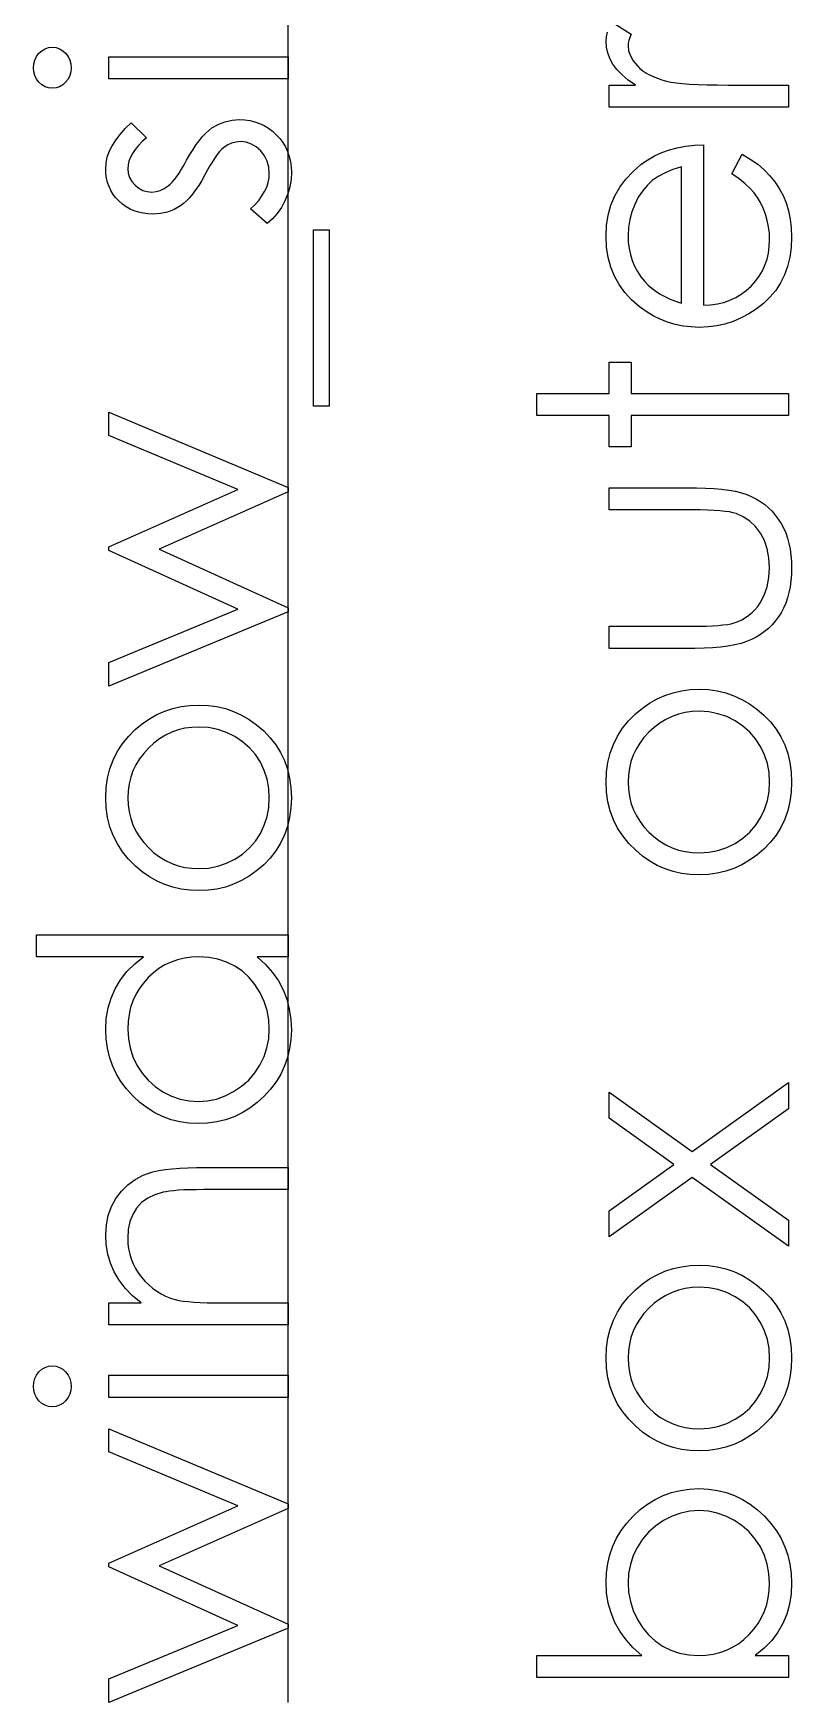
# Model space of a CAD drawing. Header units: millimetres. Extents: x -500 to 16, y 138 to 449.
# Drawn here: x -390.28 to -381.01, y 164.06 to 184.46 of the extents above; entities that cross this region are included whole.
import ezdxf

# ---------------------------------------------------------------- set-up
doc = ezdxf.new("R2010")
doc.units = ezdxf.units.MM

msp = doc.modelspace()

# ---------------------------------------------------------------- linework, layer by layer
at = {"color": 7, "linetype": 'Continuous'}
msp.add_line((-387.161, 164.056), (-387.161, 293.248), dxfattribs=at)
at = {"color": 7, "linetype": 'Continuous', "flags": 128}
for points in [[(-383.238, 183.556), (-383.238, 183.825), (-383.238, 183.825), (-382.915, 183.825), (-382.915, 183.825), (-383.004, 183.886), (-383.08, 183.949), (-383.142, 184.014), (-383.192, 184.08), (-383.229, 184.148), (-383.255, 184.217), (-383.271, 184.288), (-383.276, 184.36), (-383.276, 184.36), (-383.272, 184.416), (-383.258, 184.473)], [(-383.201, 184.594), (-382.968, 184.446), (-382.968, 184.446), (-382.985, 184.407), (-382.998, 184.371), (-383.005, 184.338), (-383.007, 184.309), (-383.007, 184.309), (-383, 184.244), (-382.978, 184.181), (-382.943, 184.119), (-382.892, 184.058), (-382.862, 184.028), (-382.827, 184), (-382.788, 183.975), (-382.745, 183.951), (-382.699, 183.929), (-382.648, 183.908), (-382.593, 183.89), (-382.535, 183.873), (-382.535, 183.873), (-382.483, 183.862), (-382.418, 183.852), (-382.342, 183.844), (-382.254, 183.837), (-382.154, 183.832), (-382.041, 183.828), (-381.918, 183.826), (-381.782, 183.825), (-381.782, 183.825), (-381.046, 183.825), (-381.046, 183.825), (-381.046, 183.556), (-381.046, 183.556), (-383.238, 183.556)], [(-390.276, 184.035), (-390.272, 184.085), (-390.26, 184.131), (-390.238, 184.174), (-390.209, 184.213), (-390.173, 184.245), (-390.133, 184.268), (-390.091, 184.282), (-390.044, 184.286), (-390.044, 184.286), (-389.999, 184.282), (-389.957, 184.268), (-389.918, 184.245), (-389.883, 184.213), (-389.853, 184.174), (-389.832, 184.131), (-389.819, 184.085), (-389.815, 184.035), (-389.815, 184.035), (-389.819, 183.986), (-389.832, 183.941), (-389.853, 183.898), (-389.883, 183.86), (-389.918, 183.828), (-389.957, 183.805), (-389.999, 183.791), (-390.044, 183.786), (-390.044, 183.786), (-390.091, 183.791), (-390.133, 183.805), (-390.173, 183.828), (-390.209, 183.86), (-390.238, 183.898), (-390.26, 183.941), (-390.272, 183.986), (-390.276, 184.035)], [(-389.353, 183.902), (-389.353, 184.171), (-389.353, 184.171), (-387.161, 184.171), (-387.161, 184.171), (-387.161, 183.902), (-387.161, 183.902), (-389.353, 183.902)], [(-389.08, 183.363), (-388.892, 183.181), (-388.892, 183.181), (-388.946, 183.133), (-388.993, 183.085), (-389.032, 183.036), (-389.065, 182.99), (-389.09, 182.942), (-389.108, 182.895), (-389.119, 182.848), (-389.123, 182.802), (-389.123, 182.802), (-389.117, 182.746), (-389.1, 182.693), (-389.073, 182.645), (-389.034, 182.601), (-388.988, 182.564), (-388.938, 182.538), (-388.885, 182.523), (-388.828, 182.517), (-388.828, 182.517), (-388.776, 182.522), (-388.726, 182.536), (-388.677, 182.559), (-388.629, 182.592), (-388.629, 182.592), (-388.604, 182.613), (-388.578, 182.639), (-388.552, 182.67), (-388.524, 182.707), (-388.495, 182.749), (-388.465, 182.796), (-388.435, 182.848), (-388.403, 182.905), (-388.403, 182.905), (-388.363, 182.975), (-388.324, 183.038), (-388.285, 183.097), (-388.246, 183.149), (-388.208, 183.195), (-388.17, 183.236), (-388.132, 183.271), (-388.095, 183.3), (-388.095, 183.3), (-388.017, 183.344), (-387.935, 183.377), (-387.848, 183.395), (-387.756, 183.402), (-387.756, 183.402), (-387.691, 183.399), (-387.629, 183.39), (-387.569, 183.376), (-387.511, 183.356), (-387.456, 183.33), (-387.404, 183.298), (-387.355, 183.261), (-387.307, 183.218), (-387.264, 183.17), (-387.227, 183.121), (-387.195, 183.068), (-387.169, 183.012), (-387.148, 182.953), (-387.134, 182.891), (-387.126, 182.827), (-387.123, 182.759), (-387.123, 182.759), (-387.127, 182.669), (-387.142, 182.58), (-387.167, 182.494), (-387.202, 182.409), (-387.245, 182.329), (-387.296, 182.256), (-387.354, 182.191), (-387.419, 182.133), (-387.419, 182.133), (-387.623, 182.311), (-387.623, 182.311), (-387.569, 182.363), (-387.522, 182.415), (-387.482, 182.469), (-387.45, 182.522), (-387.424, 182.577), (-387.406, 182.633), (-387.395, 182.689), (-387.392, 182.746), (-387.392, 182.746), (-387.398, 182.823), (-387.418, 182.895), (-387.451, 182.96), (-387.497, 183.02), (-387.552, 183.069), (-387.611, 183.104), (-387.675, 183.125), (-387.745, 183.133), (-387.745, 183.133), (-387.802, 183.128), (-387.855, 183.114), (-387.906, 183.091), (-387.954, 183.059), (-387.954, 183.059), (-387.977, 183.038), (-388.001, 183.011), (-388.028, 182.978), (-388.055, 182.939), (-388.084, 182.895), (-388.114, 182.844), (-388.146, 182.788), (-388.18, 182.726), (-388.18, 182.726), (-388.218, 182.66), (-388.255, 182.598), (-388.293, 182.543), (-388.331, 182.493), (-388.368, 182.448), (-388.405, 182.41), (-388.442, 182.376), (-388.479, 182.348), (-388.479, 182.348), (-388.555, 182.304), (-388.637, 182.273), (-388.724, 182.254), (-388.817, 182.248), (-388.817, 182.248), (-388.877, 182.25), (-388.935, 182.258), (-388.99, 182.27), (-389.043, 182.287), (-389.094, 182.309), (-389.141, 182.336), (-389.186, 182.368), (-389.228, 182.405), (-389.267, 182.446), (-389.3, 182.489), (-389.328, 182.535), (-389.351, 182.583), (-389.369, 182.634), (-389.382, 182.687), (-389.389, 182.743), (-389.392, 182.802), (-389.392, 182.802), (-389.387, 182.872), (-389.373, 182.942), (-389.348, 183.012), (-389.314, 183.082), (-389.27, 183.152), (-389.216, 183.222), (-389.153, 183.293), (-389.08, 183.363)], [(-381.738, 182.74), (-381.612, 182.979), (-381.612, 182.979), (-381.512, 182.92), (-381.422, 182.857), (-381.342, 182.789), (-381.272, 182.717), (-381.211, 182.641), (-381.158, 182.561), (-381.112, 182.475), (-381.075, 182.384), (-381.046, 182.289), (-381.024, 182.187), (-381.011, 182.08), (-381.007, 181.966), (-381.007, 181.966), (-381.013, 181.84), (-381.029, 181.721), (-381.056, 181.609), (-381.094, 181.504), (-381.142, 181.407), (-381.202, 181.316), (-381.272, 181.232), (-381.353, 181.155), (-381.441, 181.087), (-381.532, 181.027), (-381.626, 180.978), (-381.722, 180.937), (-381.822, 180.904), (-381.923, 180.881), (-382.028, 180.868), (-382.136, 180.863), (-382.136, 180.863), (-382.237, 180.868), (-382.335, 180.879), (-382.431, 180.899), (-382.524, 180.926), (-382.614, 180.962), (-382.701, 181.005), (-382.786, 181.057), (-382.868, 181.116), (-382.868, 181.116), (-382.963, 181.199), (-383.046, 181.289), (-383.117, 181.386), (-383.174, 181.49), (-383.219, 181.601), (-383.251, 181.718), (-383.27, 181.842), (-383.276, 181.973), (-383.276, 181.973), (-383.27, 182.107), (-383.249, 182.235), (-383.216, 182.356), (-383.168, 182.47), (-383.108, 182.577), (-383.034, 182.676), (-382.946, 182.77), (-382.845, 182.856), (-382.845, 182.856), (-382.766, 182.911), (-382.683, 182.958), (-382.595, 182.999), (-382.502, 183.032), (-382.405, 183.059), (-382.303, 183.078), (-382.196, 183.089), (-382.084, 183.094), (-382.084, 183.094), (-382.084, 181.133), (-382.084, 181.133), (-381.998, 181.138), (-381.915, 181.15), (-381.836, 181.169), (-381.761, 181.196), (-381.691, 181.228), (-381.624, 181.268), (-381.562, 181.315), (-381.503, 181.368), (-381.45, 181.427), (-381.404, 181.489), (-381.365, 181.554), (-381.333, 181.624), (-381.308, 181.696), (-381.291, 181.771), (-381.28, 181.85), (-381.276, 181.933), (-381.276, 181.933), (-381.279, 182.013), (-381.289, 182.092), (-381.305, 182.17), (-381.328, 182.247), (-381.356, 182.321), (-381.388, 182.389), (-381.424, 182.451), (-381.464, 182.507), (-381.513, 182.562), (-381.575, 182.619), (-381.65, 182.678), (-381.738, 182.74)], [(-382.353, 182.825), (-382.46, 182.793), (-382.554, 182.754), (-382.638, 182.709), (-382.71, 182.657), (-382.774, 182.598), (-382.831, 182.53), (-382.882, 182.453), (-382.925, 182.367), (-382.961, 182.276), (-382.987, 182.181), (-383.002, 182.085), (-383.007, 181.987), (-383.007, 181.987), (-383.004, 181.906), (-382.995, 181.828), (-382.978, 181.753), (-382.956, 181.681), (-382.927, 181.612), (-382.892, 181.545), (-382.85, 181.482), (-382.802, 181.422), (-382.802, 181.422), (-382.762, 181.38), (-382.718, 181.341), (-382.669, 181.304), (-382.615, 181.27), (-382.556, 181.239), (-382.493, 181.21), (-382.426, 181.184), (-382.353, 181.161), (-382.353, 181.161), (-382.353, 182.825)], [(-386.853, 179.902), (-386.853, 182.056), (-386.853, 182.056), (-386.661, 182.056), (-386.661, 182.056), (-386.661, 179.902), (-386.661, 179.902), (-386.853, 179.902)], [(-384.122, 179.786), (-384.123, 180.056), (-384.123, 180.056), (-383.238, 180.056), (-383.238, 180.056), (-383.238, 180.44), (-383.238, 180.44), (-382.969, 180.44), (-382.969, 180.44), (-382.969, 180.056), (-382.969, 180.056), (-381.046, 180.056), (-381.046, 180.056), (-381.046, 179.786), (-381.046, 179.786), (-382.969, 179.786), (-382.969, 179.786), (-382.969, 179.402), (-382.969, 179.402), (-383.238, 179.402), (-383.238, 179.402), (-383.238, 179.786), (-383.238, 179.786), (-384.123, 179.786)], [(-389.353, 176.479), (-389.353, 176.768), (-389.353, 176.768), (-387.776, 177.421), (-387.776, 177.421), (-389.353, 178.137), (-389.353, 178.137), (-389.353, 178.183), (-389.353, 178.183), (-387.776, 178.883), (-387.776, 178.883), (-389.353, 179.542), (-389.353, 179.542), (-389.353, 179.825), (-389.353, 179.825), (-387.161, 178.908), (-387.161, 178.908), (-387.161, 178.853), (-387.161, 178.853), (-388.738, 178.152), (-388.738, 178.152), (-387.161, 177.437), (-387.161, 177.437), (-387.161, 177.387), (-387.161, 177.387), (-389.353, 176.479)], [(-383.238, 176.94), (-383.238, 177.21), (-383.238, 177.21), (-382.221, 177.21), (-382.221, 177.21), (-382.132, 177.21), (-382.05, 177.212), (-381.975, 177.216), (-381.907, 177.22), (-381.847, 177.226), (-381.793, 177.234), (-381.748, 177.242), (-381.709, 177.252), (-381.709, 177.252), (-381.66, 177.27), (-381.614, 177.291), (-381.57, 177.317), (-381.529, 177.345), (-381.491, 177.377), (-381.456, 177.413), (-381.422, 177.452), (-381.392, 177.496), (-381.342, 177.59), (-381.305, 177.693), (-381.284, 177.805), (-381.276, 177.925), (-381.276, 177.925), (-381.284, 178.045), (-381.305, 178.156), (-381.34, 178.257), (-381.389, 178.348), (-381.45, 178.428), (-381.52, 178.495), (-381.599, 178.548), (-381.687, 178.588), (-381.687, 178.588), (-381.723, 178.598), (-381.767, 178.607), (-381.821, 178.615), (-381.883, 178.622), (-381.955, 178.627), (-382.035, 178.63), (-382.124, 178.632), (-382.221, 178.633), (-382.221, 178.633), (-383.238, 178.633), (-383.238, 178.633), (-383.238, 178.902), (-383.238, 178.902), (-382.171, 178.902), (-382.171, 178.902), (-382.062, 178.9), (-381.96, 178.895), (-381.864, 178.887), (-381.776, 178.875), (-381.695, 178.86), (-381.621, 178.841), (-381.553, 178.819), (-381.493, 178.794), (-381.438, 178.765), (-381.385, 178.733), (-381.336, 178.697), (-381.29, 178.658), (-381.247, 178.616), (-381.207, 178.57), (-381.17, 178.521), (-381.136, 178.468), (-381.106, 178.412), (-381.08, 178.353), (-381.058, 178.289), (-381.04, 178.223), (-381.025, 178.153), (-381.015, 178.08), (-381.009, 178.003), (-381.007, 177.923), (-381.007, 177.923), (-381.009, 177.843), (-381.015, 177.766), (-381.025, 177.693), (-381.04, 177.622), (-381.058, 177.556), (-381.08, 177.493), (-381.106, 177.433), (-381.136, 177.376), (-381.17, 177.323), (-381.207, 177.273), (-381.247, 177.227), (-381.29, 177.184), (-381.337, 177.145), (-381.387, 177.11), (-381.44, 177.077), (-381.496, 177.048), (-381.557, 177.023), (-381.626, 177.001), (-381.702, 176.982), (-381.785, 176.967), (-381.876, 176.955), (-381.973, 176.947), (-382.078, 176.942), (-382.191, 176.94), (-382.191, 176.94), (-383.238, 176.94)], [(-383.276, 175.307), (-383.271, 175.43), (-383.254, 175.547), (-383.225, 175.66), (-383.186, 175.767), (-383.135, 175.868), (-383.073, 175.964), (-383, 176.054), (-382.915, 176.14), (-382.915, 176.14), (-382.831, 176.21), (-382.743, 176.271), (-382.651, 176.323), (-382.556, 176.365), (-382.456, 176.398), (-382.353, 176.422), (-382.246, 176.436), (-382.136, 176.44), (-382.136, 176.44), (-382.025, 176.436), (-381.917, 176.42), (-381.813, 176.396), (-381.712, 176.361), (-381.615, 176.317), (-381.522, 176.262), (-381.432, 176.198), (-381.346, 176.123), (-381.266, 176.041), (-381.198, 175.953), (-381.139, 175.86), (-381.092, 175.761), (-381.055, 175.655), (-381.028, 175.545), (-381.013, 175.429), (-381.007, 175.307), (-381.007, 175.307), (-381.013, 175.184), (-381.028, 175.068), (-381.055, 174.957), (-381.092, 174.852), (-381.139, 174.752), (-381.198, 174.658), (-381.266, 174.571), (-381.346, 174.488), (-381.432, 174.414), (-381.522, 174.35), (-381.615, 174.295), (-381.712, 174.25), (-381.813, 174.216), (-381.917, 174.191), (-382.025, 174.176), (-382.136, 174.171), (-382.136, 174.171), (-382.246, 174.176), (-382.353, 174.19), (-382.456, 174.213), (-382.554, 174.246), (-382.65, 174.288), (-382.742, 174.34), (-382.829, 174.401), (-382.913, 174.472), (-382.913, 174.472), (-382.999, 174.557), (-383.072, 174.648), (-383.135, 174.744), (-383.186, 174.846), (-383.225, 174.953), (-383.254, 175.065), (-383.271, 175.184), (-383.276, 175.307)], [(-389.392, 175.115), (-389.386, 175.238), (-389.369, 175.355), (-389.341, 175.467), (-389.302, 175.574), (-389.251, 175.675), (-389.189, 175.771), (-389.115, 175.862), (-389.031, 175.948), (-389.031, 175.948), (-388.947, 176.018), (-388.858, 176.079), (-388.767, 176.131), (-388.671, 176.173), (-388.572, 176.206), (-388.469, 176.229), (-388.362, 176.243), (-388.251, 176.248), (-388.251, 176.248), (-388.14, 176.243), (-388.032, 176.228), (-387.928, 176.204), (-387.828, 176.169), (-387.731, 176.124), (-387.637, 176.07), (-387.547, 176.005), (-387.461, 175.931), (-387.382, 175.848), (-387.313, 175.761), (-387.255, 175.667), (-387.207, 175.568), (-387.17, 175.463), (-387.144, 175.353), (-387.128, 175.237), (-387.123, 175.115), (-387.123, 175.115), (-387.128, 174.992), (-387.144, 174.875), (-387.17, 174.765), (-387.207, 174.66), (-387.255, 174.56), (-387.313, 174.466), (-387.382, 174.378), (-387.461, 174.296), (-387.547, 174.222), (-387.637, 174.157), (-387.731, 174.103), (-387.828, 174.058), (-387.928, 174.023), (-388.032, 173.999), (-388.14, 173.984), (-388.251, 173.979), (-388.251, 173.979), (-388.361, 173.984), (-388.468, 173.997), (-388.571, 174.021), (-388.669, 174.054), (-388.765, 174.096), (-388.857, 174.148), (-388.945, 174.209), (-389.029, 174.279), (-389.029, 174.279), (-389.114, 174.365), (-389.188, 174.455), (-389.25, 174.551), (-389.301, 174.654), (-389.341, 174.761), (-389.369, 174.873), (-389.386, 174.991), (-389.392, 175.115)], [(-383.007, 175.306), (-383.003, 175.219), (-382.991, 175.134), (-382.971, 175.053), (-382.944, 174.976), (-382.907, 174.901), (-382.864, 174.829), (-382.812, 174.761), (-382.752, 174.695), (-382.686, 174.636), (-382.617, 174.584), (-382.545, 174.54), (-382.469, 174.504), (-382.391, 174.476), (-382.308, 174.457), (-382.223, 174.445), (-382.134, 174.44), (-382.134, 174.44), (-382.019, 174.448), (-381.908, 174.469), (-381.801, 174.506), (-381.698, 174.556), (-381.603, 174.619), (-381.519, 174.693), (-381.447, 174.777), (-381.386, 174.871), (-381.338, 174.972), (-381.304, 175.079), (-381.283, 175.19), (-381.276, 175.306), (-381.276, 175.306), (-381.283, 175.422), (-381.304, 175.533), (-381.338, 175.639), (-381.386, 175.74), (-381.447, 175.834), (-381.519, 175.918), (-381.603, 175.991), (-381.698, 176.054), (-381.801, 176.106), (-381.908, 176.142), (-382.019, 176.164), (-382.134, 176.171), (-382.134, 176.171), (-382.223, 176.167), (-382.308, 176.155), (-382.391, 176.135), (-382.469, 176.107), (-382.545, 176.071), (-382.617, 176.027), (-382.686, 175.975), (-382.752, 175.915), (-382.812, 175.85), (-382.864, 175.781), (-382.907, 175.71), (-382.944, 175.635), (-382.971, 175.557), (-382.991, 175.476), (-383.003, 175.392), (-383.007, 175.306)], [(-389.122, 175.113), (-389.118, 175.026), (-389.106, 174.942), (-389.087, 174.861), (-389.059, 174.783), (-389.023, 174.708), (-388.979, 174.637), (-388.927, 174.568), (-388.867, 174.503), (-388.802, 174.443), (-388.733, 174.392), (-388.66, 174.348), (-388.585, 174.312), (-388.506, 174.284), (-388.424, 174.264), (-388.338, 174.252), (-388.249, 174.248), (-388.249, 174.248), (-388.135, 174.255), (-388.023, 174.277), (-387.916, 174.314), (-387.814, 174.364), (-387.719, 174.427), (-387.635, 174.501), (-387.563, 174.585), (-387.502, 174.678), (-387.454, 174.78), (-387.419, 174.886), (-387.398, 174.997), (-387.392, 175.113), (-387.392, 175.113), (-387.398, 175.229), (-387.419, 175.341), (-387.454, 175.446), (-387.502, 175.548), (-387.563, 175.642), (-387.635, 175.726), (-387.719, 175.799), (-387.814, 175.862), (-387.916, 175.913), (-388.023, 175.95), (-388.135, 175.972), (-388.249, 175.979), (-388.249, 175.979), (-388.338, 175.975), (-388.424, 175.963), (-388.506, 175.943), (-388.585, 175.915), (-388.66, 175.879), (-388.733, 175.835), (-388.802, 175.783), (-388.867, 175.723), (-388.927, 175.657), (-388.979, 175.589), (-389.023, 175.517), (-389.059, 175.443), (-389.087, 175.365), (-389.106, 175.284), (-389.118, 175.2), (-389.123, 175.113)], [(-390.238, 173.44), (-387.161, 173.44), (-387.161, 173.44), (-387.161, 173.171), (-387.161, 173.171), (-387.54, 173.171), (-387.54, 173.171), (-387.439, 173.078), (-387.352, 172.98), (-387.281, 172.875), (-387.223, 172.766), (-387.179, 172.651), (-387.148, 172.532), (-387.129, 172.406), (-387.123, 172.276), (-387.123, 172.276), (-387.128, 172.16), (-387.144, 172.048), (-387.169, 171.94), (-387.206, 171.837), (-387.252, 171.738), (-387.31, 171.643), (-387.377, 171.553), (-387.455, 171.467), (-387.54, 171.389), (-387.63, 171.321), (-387.724, 171.264), (-387.823, 171.216), (-387.927, 171.179), (-388.034, 171.154), (-388.147, 171.138), (-388.263, 171.133), (-388.263, 171.133), (-388.377, 171.138), (-388.488, 171.154), (-388.594, 171.18), (-388.696, 171.217), (-388.793, 171.265), (-388.886, 171.323), (-388.976, 171.391), (-389.061, 171.47), (-389.138, 171.557), (-389.206, 171.648), (-389.263, 171.743), (-389.309, 171.843), (-389.346, 171.947), (-389.371, 172.055), (-389.386, 172.167), (-389.392, 172.284), (-389.392, 172.284), (-389.385, 172.418), (-389.363, 172.545), (-389.327, 172.666), (-389.276, 172.78), (-389.211, 172.888), (-389.132, 172.99), (-389.037, 173.083), (-388.929, 173.171), (-388.929, 173.171), (-390.238, 173.171), (-390.238, 173.171), (-390.238, 173.44)], [(-389.122, 172.288), (-389.115, 172.17), (-389.094, 172.057), (-389.059, 171.949), (-389.01, 171.845), (-388.947, 171.749), (-388.874, 171.663), (-388.788, 171.587), (-388.692, 171.521), (-388.589, 171.469), (-388.482, 171.432), (-388.373, 171.409), (-388.26, 171.402), (-388.26, 171.402), (-388.148, 171.41), (-388.039, 171.432), (-387.933, 171.47), (-387.828, 171.523), (-387.731, 171.589), (-387.644, 171.664), (-387.57, 171.751), (-387.507, 171.848), (-387.456, 171.952), (-387.421, 172.059), (-387.399, 172.17), (-387.392, 172.285), (-387.392, 172.285), (-387.399, 172.402), (-387.42, 172.515), (-387.456, 172.625), (-387.506, 172.732), (-387.568, 172.832), (-387.64, 172.919), (-387.722, 172.994), (-387.814, 173.057), (-387.915, 173.107), (-388.021, 173.143), (-388.133, 173.164), (-388.252, 173.171), (-388.252, 173.171), (-388.343, 173.167), (-388.43, 173.155), (-388.514, 173.135), (-388.593, 173.107), (-388.669, 173.071), (-388.741, 173.027), (-388.809, 172.976), (-388.873, 172.916), (-388.931, 172.85), (-388.983, 172.781), (-389.025, 172.708), (-389.06, 172.631), (-389.088, 172.551), (-389.107, 172.467), (-389.119, 172.379), (-389.123, 172.288)], [(-383.238, 169.748), (-383.238, 170.068), (-383.238, 170.068), (-382.447, 170.633), (-382.447, 170.633), (-383.238, 171.197), (-383.238, 171.197), (-383.238, 171.517), (-383.238, 171.517), (-382.223, 170.793), (-382.223, 170.793), (-381.046, 171.633), (-381.046, 171.633), (-381.046, 171.312), (-381.046, 171.312), (-381.998, 170.633), (-381.998, 170.633), (-381.046, 169.953), (-381.046, 169.953), (-381.046, 169.633), (-381.046, 169.633), (-382.223, 170.473), (-382.223, 170.473), (-383.238, 169.748)], [(-389.353, 168.671), (-389.353, 168.94), (-389.353, 168.94), (-388.958, 168.94), (-388.958, 168.94), (-389.064, 169.029), (-389.154, 169.121), (-389.229, 169.219), (-389.288, 169.321), (-389.334, 169.427), (-389.366, 169.538), (-389.385, 169.654), (-389.392, 169.774), (-389.392, 169.774), (-389.384, 169.896), (-389.361, 170.01), (-389.322, 170.117), (-389.268, 170.217), (-389.201, 170.307), (-389.123, 170.385), (-389.034, 170.45), (-388.935, 170.502), (-388.878, 170.524), (-388.815, 170.542), (-388.744, 170.558), (-388.666, 170.571), (-388.581, 170.581), (-388.488, 170.588), (-388.388, 170.593), (-388.281, 170.594), (-388.281, 170.594), (-387.161, 170.594), (-387.161, 170.594), (-387.161, 170.325), (-387.161, 170.325), (-388.192, 170.325), (-388.192, 170.325), (-388.282, 170.324), (-388.364, 170.323), (-388.438, 170.321), (-388.504, 170.317), (-388.563, 170.312), (-388.613, 170.307), (-388.656, 170.3), (-388.691, 170.293), (-388.691, 170.293), (-388.792, 170.262), (-388.879, 170.22), (-388.954, 170.166), (-389.014, 170.1), (-389.062, 170.023), (-389.096, 169.936), (-389.116, 169.837), (-389.123, 169.728), (-389.123, 169.728), (-389.12, 169.663), (-389.112, 169.6), (-389.099, 169.538), (-389.081, 169.478), (-389.057, 169.42), (-389.029, 169.363), (-388.995, 169.309), (-388.956, 169.256), (-388.912, 169.206), (-388.867, 169.161), (-388.819, 169.12), (-388.769, 169.083), (-388.716, 169.051), (-388.66, 169.024), (-388.602, 169), (-388.542, 168.982), (-388.542, 168.982), (-388.498, 168.972), (-388.445, 168.964), (-388.384, 168.957), (-388.314, 168.951), (-388.237, 168.946), (-388.151, 168.943), (-388.056, 168.941), (-387.954, 168.94), (-387.954, 168.94), (-387.161, 168.94), (-387.161, 168.94), (-387.161, 168.671), (-387.161, 168.671), (-389.353, 168.671)], [(-383.276, 168.268), (-383.271, 168.392), (-383.254, 168.509), (-383.225, 168.621), (-383.186, 168.728), (-383.135, 168.829), (-383.073, 168.925), (-383, 169.016), (-382.915, 169.101), (-382.915, 169.101), (-382.831, 169.172), (-382.743, 169.233), (-382.651, 169.285), (-382.556, 169.327), (-382.456, 169.36), (-382.353, 169.383), (-382.246, 169.397), (-382.136, 169.402), (-382.136, 169.402), (-382.025, 169.397), (-381.917, 169.382), (-381.813, 169.357), (-381.712, 169.323), (-381.615, 169.278), (-381.522, 169.223), (-381.432, 169.159), (-381.346, 169.085), (-381.266, 169.002), (-381.198, 168.914), (-381.139, 168.821), (-381.092, 168.722), (-381.055, 168.617), (-381.028, 168.506), (-381.013, 168.39), (-381.007, 168.268), (-381.007, 168.268), (-381.013, 168.146), (-381.028, 168.029), (-381.055, 167.919), (-381.092, 167.814), (-381.139, 167.714), (-381.198, 167.62), (-381.266, 167.532), (-381.346, 167.45), (-381.432, 167.375), (-381.522, 167.311), (-381.615, 167.256), (-381.712, 167.212), (-381.813, 167.177), (-381.917, 167.152), (-382.025, 167.137), (-382.136, 167.133), (-382.136, 167.133), (-382.246, 167.137), (-382.353, 167.151), (-382.456, 167.175), (-382.554, 167.208), (-382.65, 167.25), (-382.742, 167.301), (-382.829, 167.363), (-382.913, 167.433), (-382.913, 167.433), (-382.999, 167.518), (-383.072, 167.609), (-383.135, 167.705), (-383.186, 167.808), (-383.225, 167.914), (-383.254, 168.027), (-383.271, 168.145), (-383.276, 168.268)], [(-383.007, 168.267), (-383.003, 168.18), (-382.991, 168.096), (-382.971, 168.015), (-382.944, 167.937), (-382.907, 167.862), (-382.864, 167.791), (-382.812, 167.722), (-382.752, 167.657), (-382.686, 167.597), (-382.617, 167.545), (-382.545, 167.502), (-382.469, 167.466), (-382.391, 167.438), (-382.308, 167.418), (-382.223, 167.406), (-382.134, 167.402), (-382.134, 167.402), (-382.019, 167.409), (-381.908, 167.431), (-381.801, 167.467), (-381.698, 167.518), (-381.603, 167.581), (-381.519, 167.655), (-381.447, 167.738), (-381.386, 167.832), (-381.338, 167.934), (-381.304, 168.04), (-381.283, 168.151), (-381.276, 168.267), (-381.276, 168.267), (-381.283, 168.383), (-381.304, 168.494), (-381.338, 168.6), (-381.386, 168.702), (-381.447, 168.795), (-381.519, 168.88), (-381.603, 168.953), (-381.698, 169.016), (-381.801, 169.067), (-381.908, 169.104), (-382.019, 169.125), (-382.134, 169.133), (-382.134, 169.133), (-382.223, 169.128), (-382.308, 169.116), (-382.391, 169.097), (-382.469, 169.069), (-382.545, 169.033), (-382.617, 168.988), (-382.686, 168.937), (-382.752, 168.877), (-382.812, 168.811), (-382.864, 168.743), (-382.907, 168.671), (-382.944, 168.597), (-382.971, 168.518), (-382.991, 168.438), (-383.003, 168.354), (-383.007, 168.267)], [(-390.276, 167.92), (-390.272, 167.97), (-390.26, 168.016), (-390.238, 168.059), (-390.209, 168.097), (-390.173, 168.13), (-390.133, 168.152), (-390.091, 168.166), (-390.044, 168.171), (-390.044, 168.171), (-389.999, 168.166), (-389.957, 168.152), (-389.918, 168.13), (-389.883, 168.097), (-389.853, 168.059), (-389.832, 168.016), (-389.819, 167.97), (-389.815, 167.92), (-389.815, 167.92), (-389.819, 167.871), (-389.832, 167.826), (-389.853, 167.783), (-389.883, 167.744), (-389.918, 167.713), (-389.957, 167.69), (-389.999, 167.676), (-390.044, 167.671), (-390.044, 167.671), (-390.091, 167.676), (-390.133, 167.69), (-390.173, 167.713), (-390.209, 167.744), (-390.238, 167.783), (-390.26, 167.826), (-390.272, 167.871), (-390.276, 167.92)], [(-389.353, 167.786), (-389.353, 168.056), (-389.353, 168.056), (-387.161, 168.056), (-387.161, 168.056), (-387.161, 167.786), (-387.161, 167.786), (-389.353, 167.786)], [(-389.353, 164.056), (-389.353, 164.345), (-389.353, 164.345), (-387.776, 164.998), (-387.776, 164.998), (-389.353, 165.714), (-389.353, 165.714), (-389.353, 165.759), (-389.353, 165.759), (-387.776, 166.46), (-387.776, 166.46), (-389.353, 167.119), (-389.353, 167.119), (-389.353, 167.402), (-389.353, 167.402), (-387.161, 166.485), (-387.161, 166.485), (-387.161, 166.429), (-387.161, 166.429), (-388.738, 165.729), (-388.738, 165.729), (-387.161, 165.014), (-387.161, 165.014), (-387.161, 164.964), (-387.161, 164.964), (-389.353, 164.056)], [(-381.046, 164.363), (-384.123, 164.363), (-384.123, 164.363), (-384.123, 164.633), (-384.123, 164.633), (-382.84, 164.633), (-382.84, 164.633), (-382.943, 164.726), (-383.031, 164.824), (-383.106, 164.928), (-383.168, 165.036), (-383.215, 165.151), (-383.249, 165.271), (-383.27, 165.396), (-383.276, 165.527), (-383.276, 165.527), (-383.271, 165.643), (-383.255, 165.755), (-383.23, 165.863), (-383.194, 165.966), (-383.147, 166.065), (-383.09, 166.16), (-383.022, 166.25), (-382.944, 166.336), (-382.859, 166.414), (-382.769, 166.482), (-382.675, 166.54), (-382.576, 166.588), (-382.474, 166.624), (-382.366, 166.65), (-382.254, 166.666), (-382.138, 166.671), (-382.138, 166.671), (-382.023, 166.666), (-381.912, 166.65), (-381.806, 166.624), (-381.704, 166.586), (-381.606, 166.539), (-381.513, 166.481), (-381.423, 166.412), (-381.338, 166.333), (-381.261, 166.246), (-381.194, 166.155), (-381.136, 166.06), (-381.09, 165.96), (-381.053, 165.856), (-381.028, 165.748), (-381.013, 165.635), (-381.007, 165.518), (-381.007, 165.518), (-381.014, 165.385), (-381.034, 165.258), (-381.067, 165.138), (-381.114, 165.024), (-381.174, 164.916), (-381.251, 164.815), (-381.343, 164.721), (-381.451, 164.633), (-381.451, 164.633), (-381.046, 164.633), (-381.046, 164.633), (-381.046, 164.363)], [(-381.276, 165.516), (-381.284, 165.634), (-381.305, 165.747), (-381.34, 165.855), (-381.389, 165.959), (-381.451, 166.055), (-381.525, 166.141), (-381.61, 166.217), (-381.707, 166.282), (-381.81, 166.335), (-381.916, 166.372), (-382.025, 166.395), (-382.138, 166.402), (-382.138, 166.402), (-382.25, 166.394), (-382.36, 166.372), (-382.467, 166.333), (-382.572, 166.28), (-382.669, 166.215), (-382.755, 166.139), (-382.829, 166.053), (-382.892, 165.956), (-382.943, 165.853), (-382.978, 165.745), (-383, 165.634), (-383.007, 165.52), (-383.007, 165.52), (-383, 165.404), (-382.978, 165.291), (-382.943, 165.18), (-382.892, 165.073), (-382.83, 164.973), (-382.758, 164.885), (-382.675, 164.809), (-382.584, 164.746), (-382.483, 164.696), (-382.377, 164.661), (-382.264, 164.64), (-382.146, 164.633), (-382.146, 164.633), (-382.055, 164.637), (-381.968, 164.649), (-381.885, 164.669), (-381.805, 164.696), (-381.73, 164.732), (-381.658, 164.776), (-381.59, 164.828), (-381.526, 164.887), (-381.468, 164.953), (-381.416, 165.023), (-381.374, 165.095), (-381.339, 165.172), (-381.311, 165.253), (-381.292, 165.337), (-381.28, 165.425), (-381.276, 165.516)]]:
    msp.add_lwpolyline(points, dxfattribs=at)

doc.saveas('drawing.dxf')
